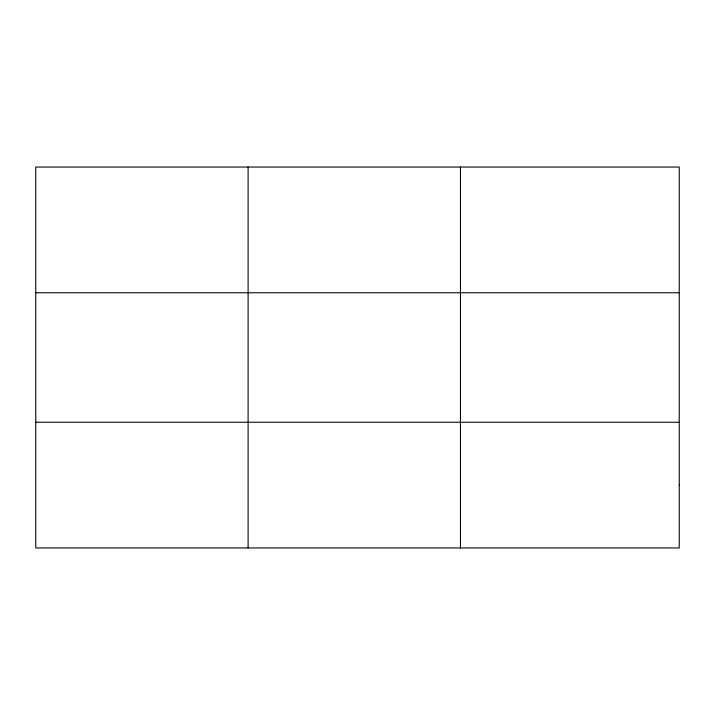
<?xml version="1.0" encoding="UTF-8"?>
<svg xmlns="http://www.w3.org/2000/svg" width="715" height="715" viewBox="0 0 715 715"><rect width="100%" height="100%" fill="white"/><g stroke="black" fill="none" stroke-linecap="round" stroke-linejoin="round"><path stroke-width="1.07" d="M248.105 167.051L248.105 547.949M460.46 167.051L460.46 547.949M35.75 292.748L679.25 292.748M35.75 422.252L679.25 422.252M679.25 485.101L679.25 547.949L35.75 547.949L35.75 167.051L679.25 167.051L679.25 485.101"/></g></svg>
